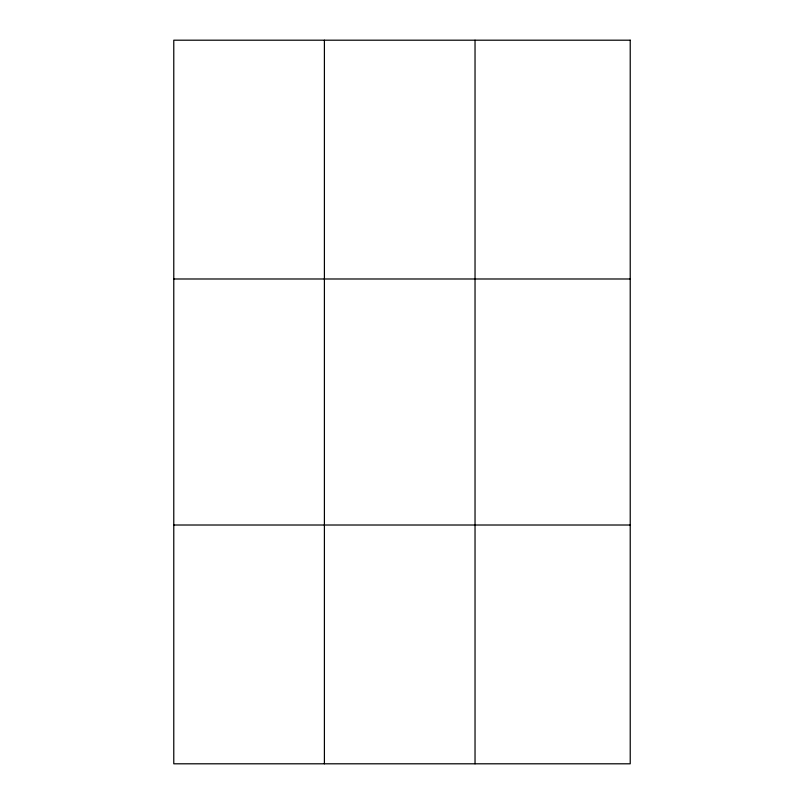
<?xml version="1.0" encoding="UTF-8"?>
<svg xmlns="http://www.w3.org/2000/svg" width="804" height="804" viewBox="0 0 804 804"><rect width="100%" height="100%" fill="white"/><g stroke="black" fill="none" stroke-linecap="round" stroke-linejoin="round"><path stroke-width="1.21" d="M324.404 763.8L324.404 40.2M475.033 763.8L475.033 40.2M173.775 278.988L630.225 278.988M173.775 525.012L630.225 525.012M630.225 40.2L630.225 763.8L173.775 763.8L173.775 40.2L630.225 40.2"/></g></svg>
